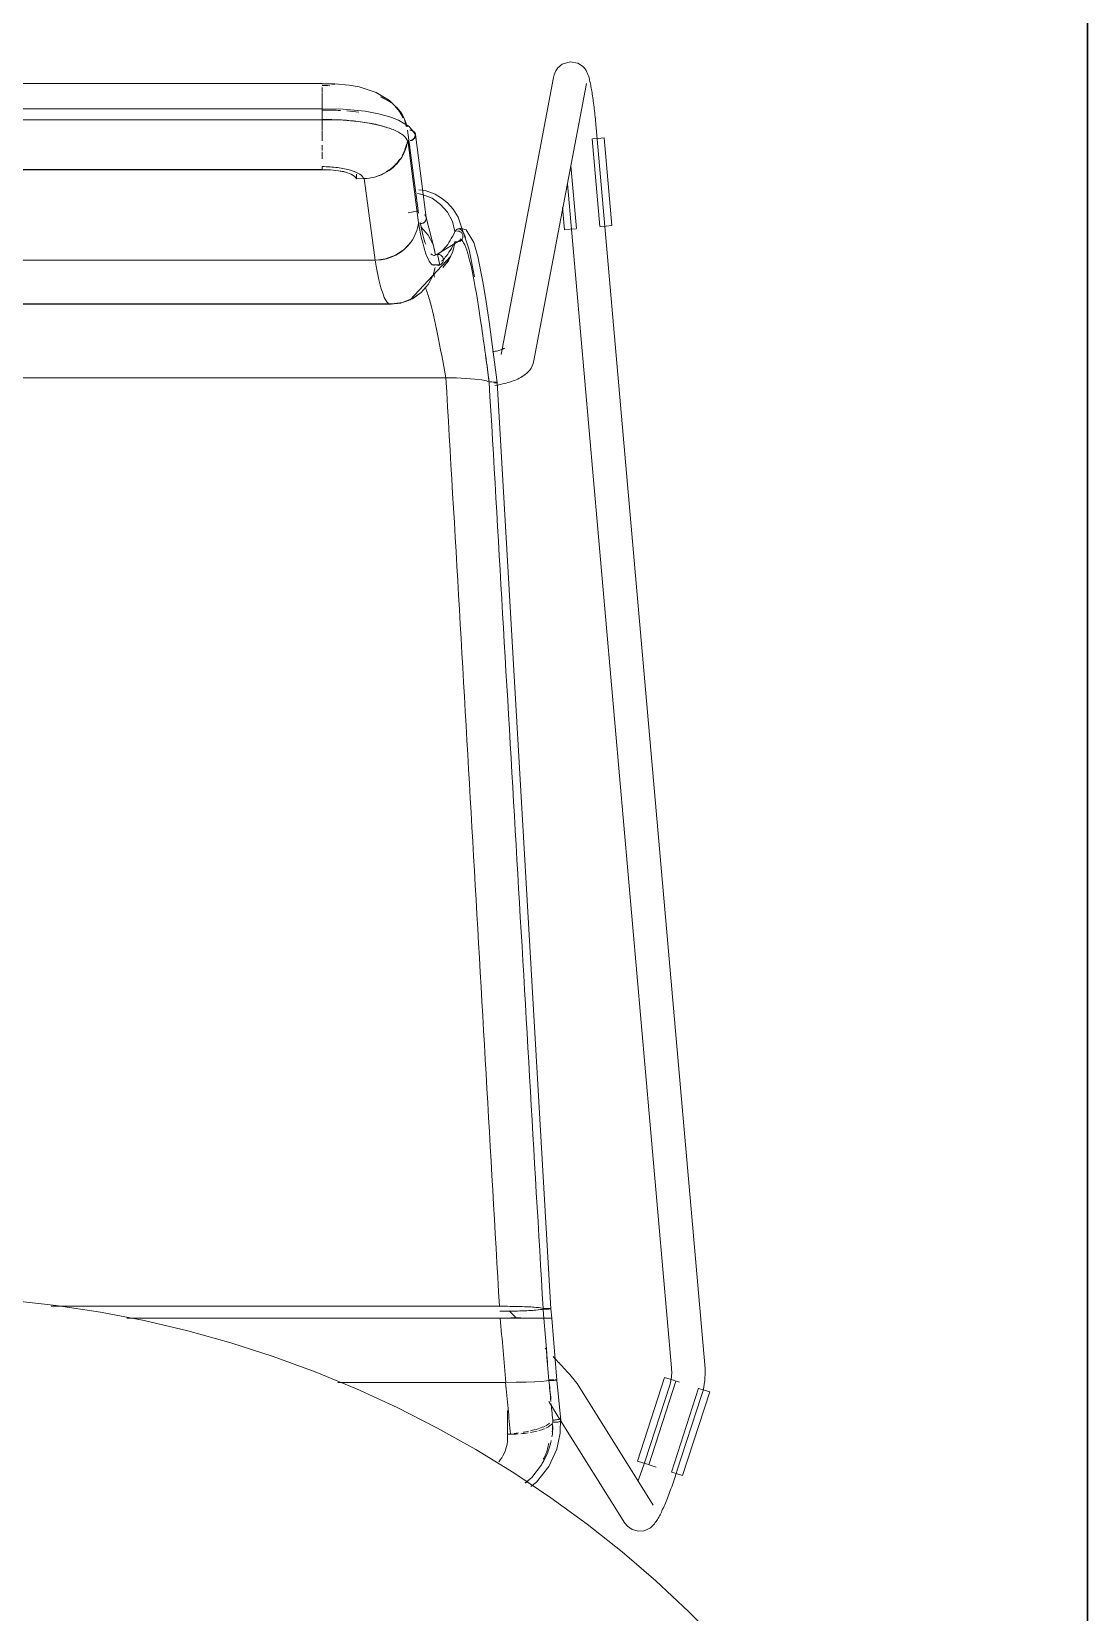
# Model space of a CAD drawing. Header units: millimetres. Extents: x 155927 to 295199, y -4084 to 97293.
# Drawn here: x 224852 to 225230, y 31394 to 31961 of the extents above; entities that cross this region are included whole.
import ezdxf

# ---------------------------------------------------------------- set-up
doc = ezdxf.new("R2010")
doc.units = ezdxf.units.MM
doc.header["$MEASUREMENT"] = 0
doc.layers.add('I-FURN', color=8, linetype='CONTINUOUS', lineweight=9)
doc.layers.add('I-WALL', color=7, linetype='CONTINUOUS', lineweight=9)

msp = doc.modelspace()

# ---------------------------------------------------------------- linework, layer by layer
at = {"layer": 'I-FURN'}
for p, q in [((225041.76, 31949.11), (225044.51, 31949.95)), ((225044.51, 31949.95), (225047.27, 31949.46)), ((225038.62, 31944.35), (225019.81, 31845.06)), ((225038.71, 31944.77), (225038.62, 31944.35)), ((225038.85, 31945.29), (225038.71, 31944.77)), ((225039.06, 31945.91), (225038.85, 31945.29)), ((225039.44, 31946.71), (225039.06, 31945.91)), ((225040.18, 31947.79), (225039.44, 31946.71)), ((225041.76, 31949.11), (225040.18, 31947.79)), ((225047.27, 31949.46), (225048.93, 31948.42)), ((225048.93, 31948.42), (225049.78, 31947.51)), ((225049.78, 31947.51), (225050.26, 31946.81)), ((225050.26, 31946.81), (225050.56, 31946.25)), ((225050.56, 31946.25), (225050.78, 31945.78)), ((225050.78, 31945.78), (225050.95, 31945.35)), ((225050.95, 31945.35), (225051.09, 31944.94)), ((225051.09, 31944.94), (225051.22, 31944.55)), ((225051.22, 31944.55), (225051.33, 31944.15)), ((225051.33, 31944.15), (225051.44, 31943.75)), ((224955.72, 31942.17), (224660.87, 31942.17)), ((224955.72, 31942), (224955.72, 31942.17)), ((224960.24, 31942.09), (224955.72, 31942.17)), ((224955.72, 31942.15), (224955.72, 31941.87)), ((224955.72, 31940.68), (224955.72, 31938.92)), ((224955.72, 31938.65), (224955.72, 31936.07)), ((224965.44, 31941.57), (224960.24, 31942.09)), ((224968.94, 31940.92), (224965.44, 31941.57)), ((224975.09, 31938.89), (224968.94, 31940.92)), ((224979.81, 31936.02), (224975.09, 31938.89)), ((225031.6, 31842.83), (225050.41, 31942.12)), ((225051.44, 31943.75), (225051.54, 31943.34)), ((225051.54, 31943.34), (225051.64, 31942.91)), ((225051.64, 31942.91), (225051.74, 31942.47)), ((225051.74, 31942.47), (225051.84, 31942.01)), ((225051.84, 31942.01), (225051.93, 31941.53)), ((225051.93, 31941.53), (225052.03, 31941.03)), ((225052.03, 31941.03), (225052.12, 31940.52)), ((225052.12, 31940.52), (225052.22, 31939.99)), ((225052.22, 31939.99), (225052.31, 31939.43)), ((225052.31, 31939.43), (225052.4, 31938.87)), ((225052.4, 31938.87), (225052.49, 31938.28)), ((225052.49, 31938.28), (225052.58, 31937.68)), ((224955.72, 31933.13), (224660.87, 31933.13)), ((224955.72, 31932.89), (224955.72, 31935.91)), ((224955.72, 31935.9), (224955.72, 31932.89)), ((224955.72, 31933.13), (224955.72, 31929.28)), ((224963.28, 31932.98), (224955.72, 31933.13)), ((224955.72, 31933.06), (224955.72, 31933.13)), ((224955.72, 31932.86), (224955.72, 31933.06)), ((224955.72, 31932.56), (224955.72, 31932.86)), ((224955.72, 31932.17), (224955.72, 31932.56)), ((224971.17, 31932.18), (224963.28, 31932.98)), ((224981.79, 31934.19), (224979.81, 31936.02)), ((224983.46, 31932.12), (224981.79, 31934.19)), ((225052.58, 31937.68), (225052.67, 31937.06)), ((225052.67, 31937.06), (225052.76, 31936.42)), ((225052.76, 31936.42), (225052.85, 31935.77)), ((225052.85, 31935.77), (225052.94, 31935.11)), ((225052.94, 31935.11), (225053.03, 31934.44)), ((225053.03, 31934.44), (225053.11, 31933.75)), ((225053.11, 31933.75), (225053.2, 31933.05)), ((225053.2, 31933.05), (225053.28, 31932.34)), ((224660.87, 31929.17), (224955.72, 31929.17)), ((224955.72, 31931.72), (224955.72, 31932.17)), ((224955.72, 31931.22), (224955.72, 31931.72)), ((224955.72, 31930.72), (224955.72, 31931.22)), ((224955.72, 31930.25), (224955.72, 31930.72)), ((224955.72, 31929.83), (224955.72, 31930.25)), ((224955.72, 31929.5), (224955.72, 31929.83)), ((224955.72, 31929.28), (224955.72, 31929.5)), ((224955.72, 31925.38), (224955.72, 31929.2)), ((224955.72, 31929.2), (224955.72, 31925.38)), ((224961.94, 31929.09), (224955.72, 31929.17)), ((224968.51, 31928.56), (224961.94, 31929.09)), ((224972.52, 31927.97), (224968.51, 31928.56)), ((224975.88, 31931.32), (224971.17, 31932.18)), ((224976.95, 31927), (224972.52, 31927.97)), ((224979.92, 31930.24), (224975.88, 31931.32)), ((224980.39, 31925.9), (224976.95, 31927)), ((224983.09, 31929.04), (224979.92, 31930.24)), ((224986.92, 31926.74), (224983.09, 31929.04)), ((224984.79, 31929.85), (224983.46, 31932.12)), ((225053.28, 31932.34), (225053.36, 31931.62)), ((225053.36, 31931.62), (225053.44, 31930.9)), ((225053.44, 31930.9), (225053.52, 31930.16)), ((225053.52, 31930.16), (225053.6, 31929.42)), ((225053.6, 31929.42), (225053.67, 31928.68)), ((225053.67, 31928.68), (225053.74, 31927.93)), ((225053.74, 31927.93), (225053.81, 31927.18)), ((225053.81, 31927.18), (225053.88, 31926.43)), ((224955.72, 31925.19), (224955.72, 31921.63)), ((224986.33, 31925.42), (224990.17, 31895.72)), ((224990.19, 31892.18), (224986.35, 31921.88)), ((224987.1, 31919.45), (224986.79, 31921.89)), ((224988.81, 31924.36), (224986.92, 31926.74)), ((224989.17, 31923.86), (224993.02, 31894.08)), ((225052.48, 31922.29), (225055.24, 31890.88)), ((225052.6, 31922.3), (225054.66, 31922.48)), ((225053.88, 31926.43), (225053.89, 31926.27)), ((225092.84, 31482.95), (225053.89, 31926.27)), ((225054.66, 31922.48), (225056.71, 31922.66)), ((225056.71, 31922.66), (225059.47, 31891.25)), ((224955.72, 31920), (224955.72, 31918.16)), ((224955.72, 31917.64), (224955.72, 31915.18)), ((224955.72, 31911.33), (224660.87, 31911.33)), ((224660.87, 31911.27), (224955.72, 31911.27)), ((224955.72, 31911.27), (224958.75, 31911.16)), ((224958.75, 31911.16), (224961.61, 31910.84)), ((224961.61, 31910.84), (224964.1, 31910.33)), ((224964.1, 31910.33), (224966.08, 31909.66)), ((225046.79, 31890.14), (225044.81, 31912.62)), ((224966.08, 31909.66), (224967.43, 31908.87)), ((224967.43, 31908.87), (224968.07, 31908.01)), ((224968.07, 31908.01), (224968.07, 31909.67)), ((224968.07, 31908.01), (224970.79, 31908.08)), ((224970.79, 31908.08), (224974.65, 31878.8)), ((225043.61, 31906.25), (225080.89, 31481.9)), ((224989.83, 31902.79), (224991.57, 31902.41)), ((224991.57, 31902.42), (224989.83, 31902.79)), ((224992.56, 31903.76), (224990.29, 31904.05)), ((224995.09, 31901.02), (224991.57, 31902.42)), ((224996.16, 31902.46), (224992.56, 31903.76)), ((224998.17, 31898.85), (224995.09, 31901.02)), ((224998.43, 31901.12), (224996.16, 31902.46)), ((225000.65, 31896.02), (224998.17, 31898.85)), ((225000.6, 31899.34), (224998.43, 31901.12)), ((225002.59, 31897.1), (225000.6, 31899.34)), ((224990.05, 31896.51), (224986.56, 31895.82)), ((224992.79, 31894.76), (224992.49, 31895.15)), ((224992.49, 31892.56), (224992.78, 31892.94)), ((224992.78, 31892.94), (224992.97, 31893.38)), ((224992.97, 31894.32), (224992.79, 31894.76)), ((224993.04, 31893.85), (224992.97, 31894.32)), ((224992.97, 31893.38), (224993.04, 31893.85)), ((224993.01, 31894.16), (224995.98, 31882.55)), ((225002.39, 31892.7), (225000.65, 31896.02)), ((225004.41, 31894.27), (225002.59, 31897.1)), ((225008.4, 31882.56), (225004.41, 31894.27)), ((225041.86, 31897.66), (225042.56, 31889.77)), ((224990.67, 31892.02), (224991.16, 31891.98)), ((224991.16, 31891.98), (224991.65, 31892.06)), ((224993.69, 31887.81), (224991.18, 31890.68)), ((224991.65, 31892.06), (224992.11, 31892.26)), ((224992.11, 31892.26), (224992.49, 31892.56)), ((224995.44, 31884.41), (224993.69, 31887.81)), ((225003.29, 31889.07), (225002.39, 31892.7)), ((225003.29, 31889.07), (225003.76, 31889.23)), ((225003.76, 31889.23), (225003.29, 31889.07)), ((225005.11, 31890.29), (225004.2, 31889.99)), ((225004.76, 31889.2), (225004.26, 31889.28)), ((225004.26, 31889.27), (225004.76, 31889.2)), ((225004.76, 31889.2), (225005.21, 31889)), ((225005.21, 31889.01), (225004.76, 31889.2)), ((225007.3, 31889.76), (225005.11, 31890.29)), ((225005.6, 31888.7), (225005.21, 31889.01)), ((225005.21, 31889), (225005.6, 31888.7)), ((225005.6, 31888.7), (225005.9, 31888.3)), ((225005.9, 31888.3), (225005.6, 31888.7)), ((225005.9, 31888.3), (225006.09, 31887.85)), ((225006.1, 31887.85), (225005.9, 31888.3)), ((225006.09, 31887.85), (225006.17, 31887.37)), ((225006.17, 31887.37), (225006.1, 31887.85)), ((225006.17, 31887.37), (225006.11, 31886.88)), ((225006.11, 31886.88), (225006.17, 31887.37)), ((225010.07, 31885.12), (225007.3, 31889.76)), ((225044.6, 31889.95), (225042.56, 31889.77)), ((225046.66, 31890.13), (225044.6, 31889.95)), ((225057.42, 31891.07), (225055.36, 31890.89)), ((225059.47, 31891.25), (225057.42, 31891.07)), ((224981.96, 31880.59), (224985.08, 31882.67)), ((224985.08, 31882.67), (224987.56, 31885.41)), ((224996.34, 31880.7), (224995.44, 31884.41)), ((224995.98, 31882.55), (224996.3, 31880.68)), ((225005.97, 31886.51), (224996.58, 31880.8)), ((225002.55, 31881.97), (225000.91, 31878.65)), ((225000.92, 31878.64), (225002.56, 31881.97)), ((225003.34, 31885.58), (225002.55, 31881.97)), ((225002.56, 31881.97), (225003.34, 31885.58)), ((225003.82, 31885.43), (225003.34, 31885.58)), ((225003.34, 31885.58), (225003.82, 31885.43)), ((225004.32, 31885.4), (225003.82, 31885.43)), ((225003.82, 31885.43), (225004.32, 31885.4)), ((225004.81, 31885.49), (225004.32, 31885.4)), ((225004.32, 31885.4), (225004.81, 31885.49)), ((225005.26, 31885.7), (225004.81, 31885.49)), ((225004.81, 31885.49), (225005.26, 31885.7)), ((225005.64, 31886.02), (225005.26, 31885.7)), ((225005.26, 31885.7), (225005.64, 31886.02)), ((225005.93, 31886.42), (225005.64, 31886.02)), ((225005.64, 31886.02), (225005.93, 31886.42)), ((225006.11, 31886.88), (225005.93, 31886.42)), ((225005.93, 31886.42), (225006.11, 31886.88)), ((225010.3, 31872.9), (225008.4, 31882.56)), ((225011.48, 31880.12), (225010.07, 31885.12)), ((224974.65, 31878.8), (224641.94, 31878.8)), ((224641.94, 31878.8), (224974.65, 31878.8)), ((224975.06, 31878.81), (224978.42, 31879.28)), ((224978.42, 31879.28), (224981.96, 31880.59)), ((225001.86, 31880.32), (224987.26, 31864.62)), ((224998.15, 31877.22), (224995.27, 31877.18)), ((224995.44, 31873.48), (224996.2, 31876.26)), ((224996.33, 31880.7), (224996.8, 31880.86)), ((224996.8, 31877.03), (224996.33, 31877.2)), ((224996.81, 31880.86), (224996.34, 31880.7)), ((224996.34, 31877.19), (224996.81, 31877.03)), ((224996.8, 31880.86), (224997.3, 31880.9)), ((224997.3, 31876.99), (224996.8, 31877.03)), ((224997.3, 31880.9), (224996.81, 31880.86)), ((224996.81, 31877.03), (224997.3, 31876.99)), ((224997.85, 31877.09), (224997.01, 31880.98)), ((224997.3, 31880.9), (224997.79, 31880.82)), ((224997.79, 31880.82), (224997.3, 31880.9)), ((224997.79, 31877.08), (224997.3, 31876.99)), ((224997.3, 31876.99), (224997.79, 31877.07)), ((224997.79, 31880.82), (224998.24, 31880.61)), ((224998.25, 31880.62), (224997.79, 31880.82)), ((224998.24, 31877.28), (224997.79, 31877.08)), ((224997.79, 31877.07), (224998.25, 31877.28)), ((224998.24, 31880.61), (224998.62, 31880.3)), ((224998.62, 31877.59), (224998.24, 31877.28)), ((224998.63, 31880.3), (224998.25, 31880.62)), ((224998.25, 31877.28), (224998.63, 31877.59)), ((224998.62, 31880.3), (224998.92, 31879.9)), ((224998.92, 31877.99), (224998.62, 31877.59)), ((224998.92, 31879.9), (224998.63, 31880.3)), ((224998.63, 31877.59), (224998.92, 31877.99)), ((224998.92, 31879.9), (224999.11, 31879.44)), ((224999.11, 31879.44), (224998.92, 31879.9)), ((224999.11, 31878.46), (224998.92, 31877.99)), ((224998.92, 31877.99), (224999.11, 31878.46)), ((225000.91, 31878.64), (224998.96, 31876.24)), ((224998.98, 31876.25), (225000.92, 31878.64)), ((224999.11, 31879.44), (224999.17, 31878.95)), ((224999.18, 31878.95), (224999.11, 31879.44)), ((224999.17, 31878.95), (224999.11, 31878.46)), ((224999.11, 31878.46), (224999.18, 31878.95)), ((225013.28, 31871.1), (225011.48, 31880.12)), ((224995.44, 31873.48), (224993.68, 31870.09)), ((224993.69, 31870.08), (224995.44, 31873.48)), ((225014.31, 31864.79), (225013.28, 31871.1)), ((224988.36, 31865.22), (224983.89, 31863.49)), ((224988.04, 31865.05), (224984.47, 31863.68)), ((224984.47, 31863.67), (224988.05, 31865.04)), ((224987.26, 31864.62), (224985.33, 31863.92)), ((224991.18, 31867.22), (224988.04, 31865.05)), ((224988.05, 31865.04), (224991.18, 31867.21)), ((224993.68, 31870.09), (224991.18, 31867.22)), ((224991.18, 31867.21), (224993.69, 31870.08)), ((225015.5, 31856.77), (225014.31, 31864.79)), ((224980.68, 31863.2), (224635.9, 31863.2)), ((224635.9, 31863.2), (224980.68, 31863.2)), ((224636.44, 31863.05), (224941.24, 31863.05)), ((224941.24, 31863.05), (224980.15, 31863.05)), ((224983.89, 31863.49), (224980.14, 31863.05)), ((224984.47, 31863.68), (224980.68, 31863.2)), ((224980.68, 31863.2), (224984.47, 31863.67)), ((225016.85, 31846.84), (225015.5, 31856.77)), ((225017.26, 31846.09), (225016.77, 31845.99)), ((225018.41, 31834.98), (225016.85, 31846.84)), ((225017.73, 31846.19), (225017.26, 31846.09)), ((225018.18, 31846.29), (225017.73, 31846.19)), ((225018.6, 31846.4), (225018.18, 31846.29)), ((225018.99, 31846.51), (225018.6, 31846.4)), ((225019.36, 31846.61), (225018.99, 31846.51)), ((225019.69, 31846.72), (225019.36, 31846.61)), ((225020, 31846.83), (225019.69, 31846.72)), ((225020.27, 31846.93), (225020, 31846.83)), ((225020.5, 31847.03), (225020.27, 31846.93)), ((225020.69, 31847.11), (225020.5, 31847.03)), ((225020.84, 31847.19), (225020.69, 31847.11)), ((225020.93, 31847.23), (225020.84, 31847.19)), ((225021, 31847.28), (225020.93, 31847.23)), ((225021.03, 31847.29), (225021, 31847.28)), ((225031.6, 31842.83), (225031.34, 31841.84)), ((224999.99, 31836.7), (224616.59, 31836.7)), ((224616.59, 31836.7), (224999.99, 31836.7)), ((225003.76, 31836.64), (224999.99, 31836.7)), ((225000.07, 31836.7), (225003.76, 31836.64)), ((225007.29, 31836.49), (225003.76, 31836.64)), ((225003.82, 31836.64), (225007.3, 31836.49)), ((225010.4, 31836.25), (225007.29, 31836.49)), ((225007.34, 31836.49), (225010.4, 31836.25)), ((225012.89, 31835.94), (225010.4, 31836.25)), ((225010.43, 31836.25), (225012.89, 31835.94)), ((225025.8, 31836.25), (225025.24, 31836)), ((225026.35, 31836.53), (225025.8, 31836.25)), ((225026.89, 31836.82), (225026.35, 31836.53)), ((225027.43, 31837.14), (225026.89, 31836.82)), ((225027.96, 31837.5), (225027.43, 31837.14)), ((225028.5, 31837.9), (225027.96, 31837.5)), ((225029.03, 31838.35), (225028.5, 31837.9)), ((225029.55, 31838.87), (225029.03, 31838.35)), ((225030.06, 31839.47), (225029.55, 31838.87)), ((225030.54, 31840.16), (225030.06, 31839.47)), ((225030.98, 31840.95), (225030.54, 31840.16)), ((225031.34, 31841.84), (225030.98, 31840.95)), ((225014.64, 31835.57), (225012.89, 31835.94)), ((225012.9, 31835.94), (225014.64, 31835.57)), ((225014.64, 31835.57), (225015.54, 31835.17)), ((225015.54, 31835.17), (225014.64, 31835.57)), ((225016.01, 31835.19), (225015.54, 31835.17)), ((225015.54, 31835.17), (225016.01, 31835.19)), ((225016.51, 31835.19), (225016.01, 31835.19)), ((225016.01, 31835.19), (225016.51, 31835.19)), ((225017, 31835.18), (225016.51, 31835.19)), ((225016.51, 31835.19), (225017.01, 31835.18)), ((225017.46, 31835.16), (225017, 31835.18)), ((225017.01, 31835.18), (225017.46, 31835.16)), ((225017.84, 31835.13), (225017.46, 31835.16)), ((225017.46, 31835.16), (225017.85, 31835.13)), ((225017.49, 31834.8), (225017.87, 31834.83)), ((225017.87, 31834.83), (225017.49, 31834.8)), ((225018.3, 31834.07), (225017.6, 31833.96)), ((225018.14, 31835.09), (225017.84, 31835.13)), ((225017.85, 31835.13), (225018.14, 31835.09)), ((225017.87, 31834.83), (225018.16, 31834.88)), ((225018.16, 31834.88), (225017.87, 31834.83)), ((225019, 31834.2), (225018.3, 31834.07)), ((225018.34, 31834.93), (225018.41, 31834.98)), ((225018.41, 31834.98), (225018.35, 31834.93)), ((225018.41, 31834.98), (225037.7, 31503.07)), ((225019.68, 31834.33), (225019, 31834.2)), ((225020.35, 31834.48), (225019.68, 31834.33)), ((225021, 31834.63), (225020.35, 31834.48)), ((225021.64, 31834.79), (225021, 31834.63)), ((225022.27, 31834.96), (225021.64, 31834.79)), ((225022.89, 31835.15), (225022.27, 31834.96)), ((225023.5, 31835.34), (225022.89, 31835.15)), ((225024.09, 31835.55), (225023.5, 31835.34)), ((225024.67, 31835.77), (225024.09, 31835.55)), ((225025.24, 31836), (225024.67, 31835.77)), ((224860.46, 31504.25), (224844.56, 31506.02)), ((225019.24, 31503.97), (224858.67, 31503.97)), ((224858.67, 31503.97), (225019.24, 31503.97)), ((224876.28, 31501.84), (224860.46, 31504.25)), ((225023.03, 31503.94), (225019.24, 31503.97)), ((225019.35, 31502.18), (225023.04, 31502.21)), ((225025.3, 31499.66), (225022.73, 31502.33)), ((225026.59, 31503.86), (225023.03, 31503.94)), ((225023.04, 31502.21), (225026.59, 31502.29)), ((225029.72, 31503.74), (225026.59, 31503.86)), ((225026.59, 31502.29), (225029.71, 31502.41)), ((225029.71, 31502.41), (225032.2, 31502.57)), ((225032.22, 31503.58), (225029.72, 31503.74)), ((225032.2, 31502.57), (225033.95, 31502.76)), ((225033.97, 31503.38), (225032.22, 31503.58)), ((225033.95, 31502.76), (225034.85, 31502.97)), ((225034.86, 31503.17), (225033.97, 31503.38)), ((225034.85, 31502.97), (225035.32, 31502.96)), ((225035.33, 31503.18), (225034.86, 31503.17)), ((225035.32, 31502.96), (225035.82, 31502.96)), ((225035.83, 31503.18), (225035.33, 31503.18)), ((225035.82, 31502.96), (225036.31, 31502.97)), ((225036.32, 31503.18), (225035.83, 31503.18)), ((225036.31, 31502.97), (225036.76, 31502.98)), ((225036.77, 31503.17), (225036.32, 31503.18)), ((225036.76, 31502.98), (225037.14, 31503)), ((225037.15, 31503.15), (225036.77, 31503.17)), ((225037.14, 31503), (225037.44, 31503.02)), ((225037.44, 31503.13), (225037.15, 31503.15)), ((225037.63, 31503.1), (225037.44, 31503.13)), ((225037.44, 31503.02), (225037.63, 31503.04)), ((225037.7, 31503.07), (225037.63, 31503.1)), ((225037.63, 31503.04), (225037.7, 31503.07)), ((225037.97, 31499.71), (225037.7, 31503.07)), ((224891.99, 31498.81), (224876.28, 31501.84)), ((225019.51, 31499.65), (224885.77, 31499.65)), ((224885.77, 31499.65), (225019.51, 31499.65)), ((224907.56, 31495.15), (224891.99, 31498.81)), ((225023.29, 31499.65), (225019.51, 31499.65)), ((225019.51, 31499.65), (225023.3, 31499.65)), ((225023.3, 31499.78), (225026.85, 31499.77)), ((225026.86, 31499.77), (225023.3, 31499.78)), ((225026.86, 31499.66), (225023.3, 31499.65)), ((225023.3, 31499.65), (225026.86, 31499.66)), ((225029.99, 31499.67), (225026.86, 31499.66)), ((225026.86, 31499.66), (225030, 31499.67)), ((225029.98, 31499.76), (225032.48, 31499.75)), ((225032.48, 31499.75), (225029.98, 31499.76)), ((225032.49, 31499.68), (225030, 31499.67)), ((225030, 31499.67), (225032.5, 31499.68)), ((225032.48, 31499.75), (225034.23, 31499.74)), ((225034.23, 31499.74), (225032.48, 31499.75)), ((225034.24, 31499.69), (225032.5, 31499.68)), ((225032.5, 31499.68), (225034.25, 31499.69)), ((225035.13, 31499.71), (225034.24, 31499.69)), ((225034.25, 31499.69), (225035.13, 31499.71)), ((225035.13, 31499.72), (225035.6, 31499.72)), ((225035.6, 31499.72), (225035.13, 31499.72)), ((225035.6, 31499.71), (225035.13, 31499.71)), ((225035.13, 31499.71), (225035.6, 31499.71)), ((225035.6, 31499.72), (225036.09, 31499.72)), ((225036.09, 31499.72), (225035.6, 31499.72)), ((225036.1, 31499.71), (225035.6, 31499.71)), ((225035.6, 31499.71), (225036.1, 31499.71)), ((225036.09, 31499.72), (225036.58, 31499.72)), ((225036.59, 31499.72), (225036.09, 31499.72)), ((225036.59, 31499.71), (225036.1, 31499.71)), ((225036.1, 31499.71), (225036.59, 31499.71)), ((225036.58, 31499.72), (225037.03, 31499.72)), ((225037.04, 31499.72), (225036.59, 31499.72)), ((225037.04, 31499.71), (225036.59, 31499.71)), ((225036.59, 31499.71), (225037.04, 31499.71)), ((225037.03, 31499.72), (225037.42, 31499.72)), ((225037.42, 31499.72), (225037.04, 31499.72)), ((225037.42, 31499.71), (225037.04, 31499.71)), ((225037.04, 31499.71), (225037.43, 31499.71)), ((225037.42, 31499.72), (225037.71, 31499.72)), ((225037.72, 31499.72), (225037.42, 31499.72)), ((225037.71, 31499.71), (225037.42, 31499.71)), ((225037.43, 31499.71), (225037.72, 31499.71)), ((225037.71, 31499.72), (225037.9, 31499.72)), ((225037.9, 31499.71), (225037.71, 31499.71)), ((225037.9, 31499.72), (225037.72, 31499.72)), ((225037.72, 31499.71), (225037.91, 31499.71)), ((225037.9, 31499.72), (225037.97, 31499.71)), ((225037.97, 31499.71), (225037.9, 31499.72)), ((225037.97, 31499.71), (225037.9, 31499.71)), ((225037.91, 31499.71), (225037.97, 31499.71)), ((225037.97, 31499.71), (225039.8, 31477.51)), ((224922.98, 31490.87), (224907.56, 31495.15)), ((224938.21, 31485.98), (224922.98, 31490.87)), ((224953.23, 31480.48), (224938.21, 31485.98)), ((225036.07, 31488.47), (225035.58, 31488.98)), ((225038.88, 31485.5), (225038.43, 31485.98)), ((225039.33, 31485.02), (225038.88, 31485.5)), ((225039.77, 31484.55), (225039.33, 31485.02)), ((224968.03, 31474.38), (224953.23, 31480.48)), ((225040.2, 31484.09), (225039.77, 31484.55)), ((225040.63, 31483.64), (225040.2, 31484.09)), ((225041.04, 31483.19), (225040.63, 31483.64)), ((225041.44, 31482.76), (225041.04, 31483.19)), ((225041.83, 31482.33), (225041.44, 31482.76)), ((225042.21, 31481.92), (225041.83, 31482.33)), ((225042.58, 31481.52), (225042.21, 31481.92)), ((225042.94, 31481.13), (225042.58, 31481.52)), ((225043.28, 31480.75), (225042.94, 31481.13)), ((225043.61, 31480.38), (225043.28, 31480.75)), ((225043.93, 31480.03), (225043.61, 31480.38)), ((225044.23, 31479.7), (225043.93, 31480.03)), ((225044.51, 31479.37), (225044.23, 31479.7)), ((225044.79, 31479.07), (225044.51, 31479.37)), ((225080.89, 31481.9), (225080.93, 31481.24)), ((225080.94, 31479.91), (225080.91, 31479.25)), ((225080.93, 31481.24), (225080.95, 31480.58)), ((225080.95, 31480.58), (225080.94, 31479.91)), ((225092.85, 31482.9), (225092.84, 31482.95)), ((225092.92, 31481.77), (225092.85, 31482.9)), ((225092.87, 31478.34), (225092.94, 31479.48)), ((225092.95, 31480.62), (225092.92, 31481.77)), ((225092.94, 31479.48), (225092.95, 31480.62)), ((224961.33, 31476.68), (225021.45, 31476.68)), ((225021.45, 31476.68), (224961.33, 31476.68)), ((224982.56, 31467.7), (224968.03, 31474.38)), ((225021.45, 31476.68), (225025.21, 31476.71)), ((225025.21, 31476.71), (225021.57, 31476.68)), ((225028.75, 31476.78), (225025.31, 31476.71)), ((225025.31, 31476.71), (225028.74, 31476.78)), ((225028.74, 31476.78), (225031.84, 31476.9)), ((225031.85, 31476.9), (225028.81, 31476.78)), ((225031.84, 31476.9), (225034.32, 31477.05)), ((225034.32, 31477.05), (225031.89, 31476.9)), ((225034.32, 31477.05), (225036.06, 31477.23)), ((225036.06, 31477.23), (225034.34, 31477.05)), ((225036.95, 31477.42), (225036.06, 31477.23)), ((225036.06, 31477.23), (225036.95, 31477.42)), ((225036.95, 31477.42), (225037.42, 31477.41)), ((225037.42, 31477.41), (225036.95, 31477.42)), ((225037.43, 31477.61), (225036.96, 31477.61)), ((225036.96, 31477.61), (225037.43, 31477.61)), ((225037.42, 31477.41), (225037.92, 31477.41)), ((225037.91, 31477.41), (225037.42, 31477.41)), ((225037.93, 31477.62), (225037.43, 31477.61)), ((225037.43, 31477.61), (225037.93, 31477.62)), ((225038.4, 31477.41), (225037.91, 31477.41)), ((225037.92, 31477.41), (225038.41, 31477.41)), ((225038.42, 31477.61), (225037.93, 31477.62)), ((225037.93, 31477.62), (225038.42, 31477.61)), ((225038.86, 31477.42), (225038.4, 31477.41)), ((225038.41, 31477.41), (225038.86, 31477.42)), ((225038.87, 31477.6), (225038.42, 31477.61)), ((225038.42, 31477.61), (225038.87, 31477.6)), ((225038.86, 31477.42), (225039.25, 31477.44)), ((225039.24, 31477.44), (225038.86, 31477.42)), ((225039.54, 31477.46), (225039.24, 31477.44)), ((225039.25, 31477.58), (225039.54, 31477.56)), ((225039.25, 31477.44), (225039.54, 31477.46)), ((225039.55, 31477.56), (225039.26, 31477.58)), ((225039.54, 31477.56), (225039.73, 31477.54)), ((225039.54, 31477.46), (225039.73, 31477.49)), ((225039.74, 31477.54), (225039.55, 31477.56)), ((225039.73, 31477.54), (225039.8, 31477.51)), ((225039.8, 31477.51), (225039.73, 31477.49)), ((225039.73, 31477.49), (225039.8, 31477.51)), ((225039.8, 31477.51), (225039.74, 31477.54)), ((225039.8, 31477.51), (225041.22, 31463.02)), ((225045.05, 31478.77), (225044.79, 31479.07)), ((225045.29, 31478.49), (225045.05, 31478.77)), ((225045.52, 31478.23), (225045.29, 31478.49)), ((225045.73, 31477.97), (225045.52, 31478.23)), ((225045.93, 31477.73), (225045.73, 31477.97)), ((225046.12, 31477.5), (225045.93, 31477.73)), ((225046.3, 31477.28), (225046.12, 31477.5)), ((225046.48, 31477.06), (225046.3, 31477.28)), ((225046.65, 31476.83), (225046.48, 31477.06)), ((225046.83, 31476.57), (225046.65, 31476.83)), ((225047.05, 31476.25), (225046.83, 31476.57)), ((225074.35, 31432.66), (225047.05, 31476.25)), ((225078.4, 31478.48), (225068.71, 31448.48)), ((225080.14, 31475.34), (225071.43, 31448.52)), ((225072.75, 31447.17), (225082.44, 31477.18)), ((225078.4, 31478.48), (225080.35, 31477.85)), ((225080.15, 31475.36), (225080.14, 31475.34)), ((225080.34, 31476), (225080.15, 31475.36)), ((225080.51, 31476.64), (225080.34, 31476)), ((225080.35, 31477.85), (225082.33, 31477.21)), ((225080.65, 31477.29), (225080.51, 31476.64)), ((225080.76, 31477.94), (225080.65, 31477.29)), ((225080.85, 31478.59), (225080.76, 31477.94)), ((225090.51, 31474.57), (225080.82, 31444.56)), ((225080.91, 31479.25), (225080.85, 31478.59)), ((225082.54, 31477.14), (225083.7, 31476.77)), ((225090.63, 31474.53), (225092.6, 31473.9)), ((225091.89, 31472.73), (225092.18, 31473.83)), ((225092.18, 31473.83), (225092.42, 31474.95)), ((225092.42, 31474.95), (225092.62, 31476.07)), ((225092.6, 31473.9), (225094.56, 31473.27)), ((225092.62, 31476.07), (225092.77, 31477.2)), ((225092.77, 31477.2), (225092.87, 31478.34)), ((225036.88, 31469.88), (225040.92, 31463.43)), ((225082.84, 31444.82), (225091.56, 31471.63)), ((225094.56, 31473.27), (225084.87, 31443.26)), ((225091.56, 31471.63), (225091.89, 31472.73)), ((224996.82, 31460.45), (224982.56, 31467.7)), ((225022.16, 31456.89), (225022.16, 31466.64)), ((225041.01, 31458.45), (225041.1, 31463.92)), ((225041.15, 31463.06), (225064.19, 31426.29)), ((225010.78, 31452.62), (224996.82, 31460.45)), ((225023.15, 31458.13), (225022.1, 31458.13)), ((225039.8, 31452.81), (225041.01, 31458.45)), ((225024.41, 31444.25), (225010.78, 31452.62)), ((225036.9, 31446.49), (225039.8, 31452.81)), ((225030.82, 31442.63), (225034.32, 31447.2)), ((225032.56, 31440.96), (225036.9, 31446.49)), ((225034.32, 31447.2), (225036.23, 31450.89)), ((225070.66, 31447.84), (225068.71, 31448.48)), ((225070.16, 31444.78), (225070.4, 31445.45)), ((225070.4, 31445.45), (225070.63, 31446.13)), ((225070.63, 31446.13), (225070.87, 31446.81)), ((225072.64, 31447.21), (225070.66, 31447.84)), ((225070.87, 31446.81), (225071.1, 31447.5)), ((225071.1, 31447.5), (225071.32, 31448.19)), ((225071.32, 31448.19), (225071.43, 31448.52)), ((225072.85, 31447.14), (225075.33, 31446.34)), ((225037.7, 31435.34), (225024.41, 31444.25)), ((225028.49, 31440.68), (225030.82, 31442.63)), ((225030.52, 31439.33), (225032.56, 31440.96)), ((225068.99, 31441.55), (225069.22, 31442.17)), ((225069.22, 31442.17), (225069.46, 31442.81)), ((225069.46, 31442.81), (225069.69, 31443.45)), ((225069.69, 31443.45), (225069.93, 31444.11)), ((225069.93, 31444.11), (225070.16, 31444.78)), ((225082.91, 31443.89), (225080.94, 31444.53)), ((225080.94, 31439.28), (225081.2, 31439.98)), ((225081.2, 31439.98), (225081.45, 31440.7)), ((225081.45, 31440.7), (225081.7, 31441.42)), ((225081.7, 31441.42), (225081.96, 31442.15)), ((225081.96, 31442.15), (225082.2, 31442.88)), ((225082.2, 31442.88), (225082.45, 31443.62)), ((225082.45, 31443.62), (225082.69, 31444.36)), ((225082.69, 31444.36), (225082.84, 31444.82)), ((225084.87, 31443.26), (225082.91, 31443.89)), ((225050.62, 31425.9), (225037.7, 31435.34)), ((225078.92, 31434.02), (225079.17, 31434.63)), ((225079.17, 31434.63), (225079.42, 31435.25)), ((225079.42, 31435.25), (225079.67, 31435.89)), ((225079.67, 31435.89), (225079.93, 31436.55)), ((225079.93, 31436.55), (225080.18, 31437.21)), ((225080.18, 31437.21), (225080.43, 31437.89)), ((225080.43, 31437.89), (225080.69, 31438.58)), ((225080.69, 31438.58), (225080.94, 31439.28)), ((225076.09, 31428), (225076.32, 31428.41)), ((225076.32, 31428.41), (225076.55, 31428.84)), ((225076.55, 31428.84), (225076.78, 31429.28)), ((225076.78, 31429.28), (225077.01, 31429.73)), ((225077.01, 31429.73), (225077.24, 31430.21)), ((225077.24, 31430.21), (225077.47, 31430.7)), ((225077.47, 31430.7), (225077.71, 31431.21)), ((225077.71, 31431.21), (225077.95, 31431.74)), ((225077.95, 31431.74), (225078.19, 31432.28)), ((225078.19, 31432.28), (225078.43, 31432.84)), ((225078.43, 31432.84), (225078.67, 31433.42)), ((225078.67, 31433.42), (225078.92, 31434.02)), ((225063.15, 31415.96), (225050.62, 31425.9)), ((225065.08, 31425.17), (225064.19, 31426.29)), ((225065.08, 31425.17), (225066.81, 31423.94)), ((225066.81, 31423.94), (225069.04, 31423.36)), ((225069.04, 31423.36), (225071.01, 31423.53)), ((225071.01, 31423.53), (225072.39, 31424.05)), ((225072.39, 31424.05), (225073.31, 31424.62)), ((225073.31, 31424.62), (225073.93, 31425.14)), ((225073.93, 31425.14), (225074.4, 31425.6)), ((225074.4, 31425.6), (225074.77, 31426.03)), ((225074.77, 31426.03), (225075.08, 31426.43)), ((225075.08, 31426.43), (225075.36, 31426.82)), ((225075.36, 31426.82), (225075.61, 31427.21)), ((225075.61, 31427.21), (225075.86, 31427.6)), ((225075.86, 31427.6), (225076.09, 31428)), ((225075.28, 31405.52), (225063.15, 31415.96)), ((225086.97, 31394.61), (225075.28, 31405.52)), ((225098.23, 31383.23), (225086.97, 31394.61))]:
    msp.add_line(p, q, dxfattribs=at)
for centre, major_axis, ratio, start_param, end_param in [((224955.72, 31937.89), (-12.4, 0), 0.287441, 4.492176, 4.712389), ((224955.72, 31926.42), (0, -15.75), 0.000004, 0.290246, 0.472486), ((224991.08, 31893.85), (-1.96, 0), 0.955139, 1.359855, 3.903556), ((224974.52, 31893.87), (-15.78, 0), 0.955139, 2.545839, 2.787386), ((224974.52, 31893.87), (-15.78, 0), 0.955139, 2.787556, 3.029056), ((224974.52, 31893.87), (-15.78, 0), 0.955139, 1.605136, 2.545717)]:
    msp.add_ellipse(centre, major_axis=major_axis, ratio=ratio, start_param=start_param, end_param=end_param, dxfattribs=at)
for points in [[(224955.72, 31942.08), (224957.3, 31942.08), (224958.8, 31942.01), (224960.23, 31941.87)], [(224955.72, 31932.6), (224957.94, 31932.64), (224960.14, 31932.6), (224962.32, 31932.49)], [(224964.53, 31932.35), (224966, 31932.24), (224967.46, 31932.1), (224968.87, 31931.92)], [(224985.26, 31928.76), (224985.52, 31928.1), (224985.68, 31927.43), (224985.83, 31926.74)], [(224970.79, 31908.08), (224972.08, 31908.12), (224974.58, 31908.48), (224978.18, 31909.89), (224981.33, 31912.08), (224983.86, 31914.92), (224985.62, 31918.26), (224986.2, 31920.64), (224986.35, 31921.88)], [(224980.56, 31925.84), (224982.02, 31925.27), (224984.49, 31924), (224985.8, 31922.6), (224986.15, 31921.87)], [(224985.89, 31920.36), (224985.58, 31918.97), (224985.08, 31917.61), (224984.38, 31916.35)], [(224955.72, 31912.39), (224957.61, 31912.36), (224961.35, 31912.1), (224966.14, 31911.14), (224969.47, 31909.75), (224970.41, 31908.65), (224970.54, 31908.09)], [(224964.1, 31910.38), (224962.04, 31910.92), (224959.33, 31911.21), (224956.55, 31911.3)], [(224990.19, 31892.18), (224991.22, 31886.67), (224993.26, 31878.61), (224995.31, 31876.64), (224996.33, 31877.2)], [(224990.82, 31892.39), (224991.48, 31889.26), (224992.14, 31886.35), (224992.8, 31884.62)], [(224994.7, 31881.12), (224995.24, 31880.55), (224995.79, 31880.41), (224996.33, 31880.7)], [(224995.78, 31874.13), (224995.83, 31873.67), (224995.89, 31873.2), (224995.94, 31872.73)], [(224980.15, 31863.05), (224980.33, 31863.05), (224980.5, 31863.1), (224980.68, 31863.2)], [(225014.34, 31844.54), (225014.74, 31841.44), (225015.13, 31838.31), (225015.53, 31835.18)], [(225000.07, 31836.7), (225003.27, 31781.34), (225006.46, 31725.92), (225009.66, 31670.46)], [(225034.86, 31503.17), (225031.64, 31558.58), (225025.2, 31669.34), (225018.76, 31779.93), (225015.54, 31835.17)], [(225009.66, 31670.46), (225012.85, 31615), (225016.05, 31559.49), (225019.24, 31503.97)], [(225034.86, 31503.17), (225034.91, 31502.6), (225035, 31501.44), (225035.09, 31500.28), (225035.13, 31499.71)], [(225034.86, 31502.97), (225034.9, 31502.43), (225034.99, 31501.35), (225035.08, 31500.26), (225035.13, 31499.72)], [(225019.51, 31499.65), (225019.85, 31495.82), (225020.19, 31491.99), (225020.54, 31488.16)], [(225036.95, 31477.42), (225036.64, 31481.13), (225036.04, 31488.55), (225035.44, 31495.99), (225035.13, 31499.71)], [(225020.54, 31488.16), (225020.88, 31484.33), (225021.23, 31480.5), (225021.57, 31476.68)], [(225021.45, 31476.68), (225021.76, 31473.55), (225022.35, 31467.3), (225022.89, 31461.16), (225023.15, 31458.13)], [(225036.95, 31477.42), (225037.19, 31474.89), (225037.43, 31472.38), (225037.67, 31469.88)], [(225036.98, 31477.42), (225037.21, 31475.11), (225037.44, 31472.8), (225037.67, 31470.52)], [(225037.75, 31468.98), (225037.96, 31466.79), (225038.17, 31464.62), (225038.39, 31462.47)], [(225022.1, 31458.13), (225022.15, 31457.63), (225022.17, 31457.12), (225022.16, 31456.61)], [(225025.93, 31458.23), (225025.02, 31458.17), (225024.1, 31458.14), (225023.15, 31458.13)], [(225024.56, 31458.37), (225025.04, 31458.42), (225025.51, 31458.48), (225025.97, 31458.55)], [(225029.5, 31458.6), (225028.65, 31458.47), (225027.78, 31458.36), (225026.86, 31458.3)], [(225027.67, 31458.81), (225028.36, 31458.93), (225029.01, 31459.06), (225029.67, 31459.2)], [(225030.33, 31459.35), (225031.26, 31459.56), (225032.2, 31459.79), (225033.05, 31460.04)], [(225032.73, 31459.23), (225031.99, 31459.04), (225031.19, 31458.88), (225030.35, 31458.73)], [(225033.38, 31460.19), (225034.19, 31460.46), (225035, 31460.74), (225035.56, 31461.04)], [(225035.39, 31460.1), (225034.8, 31459.85), (225034.14, 31459.62), (225033.4, 31459.41)], [(225035.8, 31461.15), (225036.44, 31461.47), (225036.83, 31461.78), (225037.16, 31462.11)], [(225038.35, 31460.93), (225038.34, 31459.67), (225038.24, 31458.41), (225038.06, 31457.17)], [(225038.16, 31458.95), (225038.26, 31459.84), (225038.28, 31460.74), (225038.28, 31461.64)], [(225029.89, 31441.8), (225029.46, 31441.4), (225029.01, 31441.01), (225028.55, 31440.63)]]:
    msp.add_open_spline(points, degree=3, dxfattribs=at)
for points, knots in [([(224980.42, 31935.3), (224979.7, 31935.83), (224978.44, 31936.54), (224977.11, 31937.17), (224976.6, 31937.37)], [0.5455526, 0.5455526, 0.5455526, 0.5455526, 0.6666667, 0.739481, 0.739481, 0.739481, 0.739481]), ([(224986.12, 31926.63), (224985.96, 31927.36), (224985.4, 31929.24), (224983.85, 31932.07), (224982.17, 31933.9), (224981.22, 31934.68)], [0.0634811, 0.0634811, 0.0634811, 0.0634811, 0.1666667, 0.3333333, 0.5, 0.5, 0.5, 0.5]), ([(224955.72, 31929.2), (224958.06, 31929.24), (224962.72, 31929.17), (224969.56, 31928.54), (224975.67, 31927.45), (224978.89, 31926.44), (224980.38, 31925.9)], [0.0000052, 0.0000052, 0.0000052, 0.0000052, 0.1666667, 0.3333333, 0.5, 0.6602535, 0.6602535, 0.6602535, 0.6602535]), ([(224987.11, 31925.45), (224987.28, 31925.44), (224987.57, 31925.4), (224987.95, 31925.26), (224988.36, 31925), (224988.82, 31924.48), (224989.07, 31923.62), (224988.84, 31922.83), (224988.45, 31922.3), (224988.06, 31921.98), (224987.76, 31921.84), (224987.6, 31921.79)], [-0.875, -0.875, -0.875, -0.875, -0.8125, -0.765625, -0.71875, -0.625, -0.5, -0.375, -0.3125, -0.25, -0.1875, -0.1875, -0.1875, -0.1875]), ([(224987.2, 31921.7), (224987.35, 31921.7), (224987.57, 31921.73), (224987.86, 31921.81), (224988.13, 31921.92), (224988.45, 31922.12), (224988.77, 31922.43), (224989, 31922.8), (224989.13, 31923.15), (224989.18, 31923.46), (224989.19, 31923.74), (224989.15, 31924), (224989.08, 31924.25), (224988.97, 31924.5), (224988.77, 31924.8), (224988.45, 31925.11), (224988.05, 31925.32), (224987.7, 31925.42), (224987.44, 31925.46), (224987.28, 31925.47), (224987.2, 31925.47)], [0.1111111, 0.1111111, 0.1111111, 0.1111111, 0.1666667, 0.1944444, 0.2222222, 0.2777778, 0.3333333, 0.3888889, 0.4444444, 0.4791667, 0.5138889, 0.5486111, 0.5833333, 0.6180556, 0.6527778, 0.7222222, 0.7916667, 0.8263889, 0.8611111, 0.8888889, 0.8888889, 0.8888889, 0.8888889]), ([(224983.52, 31915), (224982.08, 31912.95), (224979.34, 31910.63), (224976.06, 31909.08), (224975.09, 31908.81)], [-0.6666667, -0.6666667, -0.6666667, -0.6666667, -0.3333333, -0.2010763, -0.2010763, -0.2010763, -0.2010763]), ([(224997.01, 31880.98), (224997.95, 31881.45), (225000.04, 31883.24), (225002.13, 31886.67), (225003.29, 31889.07)], [0.0974617, 0.0974617, 0.0974617, 0.0974617, 0.5, 1, 1, 1, 1]), ([(225003.29, 31889.07), (225004.32, 31890.62), (225005.57, 31890.4), (225006.83, 31887.49), (225007.07, 31886.86)], [0, 0, 0, 0, 0.25, 0.3070827, 0.3070827, 0.3070827, 0.3070827]), ([(224998.46, 31878.45), (224998.92, 31878.85), (225000.55, 31880.52), (225002.18, 31883.17), (225003.34, 31885.58)], [0.3036932, 0.3036932, 0.3036932, 0.3036932, 0.5, 1, 1, 1, 1]), ([(225005.17, 31886.46), (225005.58, 31886.27), (225007, 31884.67), (225009.44, 31876.37), (225012.49, 31857.93), (225014.52, 31842.72), (225015.54, 31835.17)], [0.1500589, 0.1500589, 0.1500589, 0.1500589, 0.25, 0.5, 0.75, 1, 1, 1, 1]), ([(224974.65, 31878.8), (224975.65, 31873.07), (224977.49, 31865.43), (224979.32, 31863.05), (224980.14, 31863.05)], [0, 0, 0, 0, 0.5, 0.9107153, 0.9107153, 0.9107153, 0.9107153]), ([(224992.69, 31868.97), (224993.18, 31867.82), (224994.64, 31863.58), (224997.07, 31852.87), (224999.02, 31842.09), (224999.99, 31836.7)], [0.375, 0.375, 0.375, 0.375, 0.5, 0.75, 1, 1, 1, 1]), ([(225019.24, 31503.97), (225020.52, 31503.97), (225023.07, 31503.95), (225026.67, 31503.87), (225029.84, 31503.75), (225033.2, 31503.53), (225034.58, 31503.32), (225034.86, 31503.17)], [-1, -1, -1, -1, -0.833333, -0.666667, -0.5, -0.333333, 0, 0, 0, 0]), ([(225034.86, 31502.97), (225034.57, 31502.83), (225033.17, 31502.62), (225029.82, 31502.4), (225026.67, 31502.28), (225023.1, 31502.2), (225020.6, 31502.18), (225019.35, 31502.18)], [-1, -1, -1, -1, -0.6666667, -0.5, -0.3333333, -0.1666667, -0.003964, -0.003964, -0.003964, -0.003964]), ([(225034.86, 31503.17), (225035.09, 31503.18), (225035.58, 31503.19), (225036.21, 31503.18), (225036.67, 31503.17), (225037.09, 31503.16), (225037.54, 31503.12), (225037.7, 31503.09), (225037.7, 31503.07)], [-1, -1, -1, -1, -0.90625, -0.8125, -0.765625, -0.71875, -0.625, -0.501507, -0.501507, -0.501507, -0.501507]), ([(225037.7, 31503.07), (225037.7, 31503.05), (225037.56, 31503.03), (225037.16, 31503), (225036.78, 31502.98), (225036.32, 31502.97), (225035.82, 31502.96), (225035.32, 31502.96), (225035, 31502.97), (225034.86, 31502.97)], [-0.5, -0.5, -0.5, -0.5, -0.375, -0.3125, -0.25, -0.1875, -0.125, -0.0625, 0, 0, 0, 0]), ([(225036.45, 31483.72), (225036.32, 31485.36), (225035.87, 31490.69), (225035.43, 31496.03), (225035.13, 31499.72)], [0.2766114, 0.2766114, 0.2766114, 0.2766114, 0.5, 1, 1, 1, 1]), ([(225038.39, 31462.47), (225038.24, 31462.07), (225037.68, 31461.33), (225036.55, 31460.63), (225035.86, 31460.31)], [0, 0, 0, 0, 0.1666667, 0.3309695, 0.3309695, 0.3309695, 0.3309695]), ([(225038.28, 31463.2), (225038.51, 31463.19), (225038.99, 31463.19), (225039.74, 31463.28), (225040.41, 31463.43), (225040.84, 31463.61), (225041, 31463.72), (225041.04, 31463.77)], [-1, -1, -1, -1, -0.90625, -0.8125, -0.71875, -0.625, -0.5625, -0.5625, -0.5625, -0.5625]), ([(225041.17, 31462.87), (225041.16, 31462.85), (225041.11, 31462.8), (225041, 31462.73), (225040.81, 31462.63), (225040.49, 31462.52), (225040.09, 31462.45), (225039.74, 31462.42), (225039.36, 31462.4), (225038.92, 31462.4), (225038.56, 31462.44), (225038.39, 31462.47)], [0.5555556, 0.5555556, 0.5555556, 0.5555556, 0.5833333, 0.6180556, 0.6527778, 0.7222222, 0.7916667, 0.8263889, 0.8611111, 0.9305556, 1, 1, 1, 1]), ([(225022.1, 31458.13), (225022.32, 31455.75), (225021.69, 31452.14), (225019.76, 31449.14), (225018.99, 31448.24)], [0, 0, 0, 0, 0.3333333, 0.5, 0.5, 0.5, 0.5]), ([(225037.81, 31455.89), (225037.37, 31453.77), (225036.36, 31450.69), (225034.72, 31447.93), (225034.13, 31447.06)], [0.1763318, 0.1763318, 0.1763318, 0.1763318, 0.3333333, 0.408557, 0.408557, 0.408557, 0.408557]), ([(225034.85, 31449.12), (225035.19, 31449.71), (225036.22, 31451.56), (225036.71, 31453.55), (225036.94, 31454.92)], [0.6175454, 0.6175454, 0.6175454, 0.6175454, 0.6666667, 0.7702374, 0.7702374, 0.7702374, 0.7702374])]:
    msp.add_open_spline(points, degree=3, knots=knots, dxfattribs=at)
at = {"layer": 'I-WALL', "lineweight": 30}
msp.add_line((225229.88, 33857.91), (225229.88, 29907.61), dxfattribs=at)

doc.saveas('drawing.dxf')
